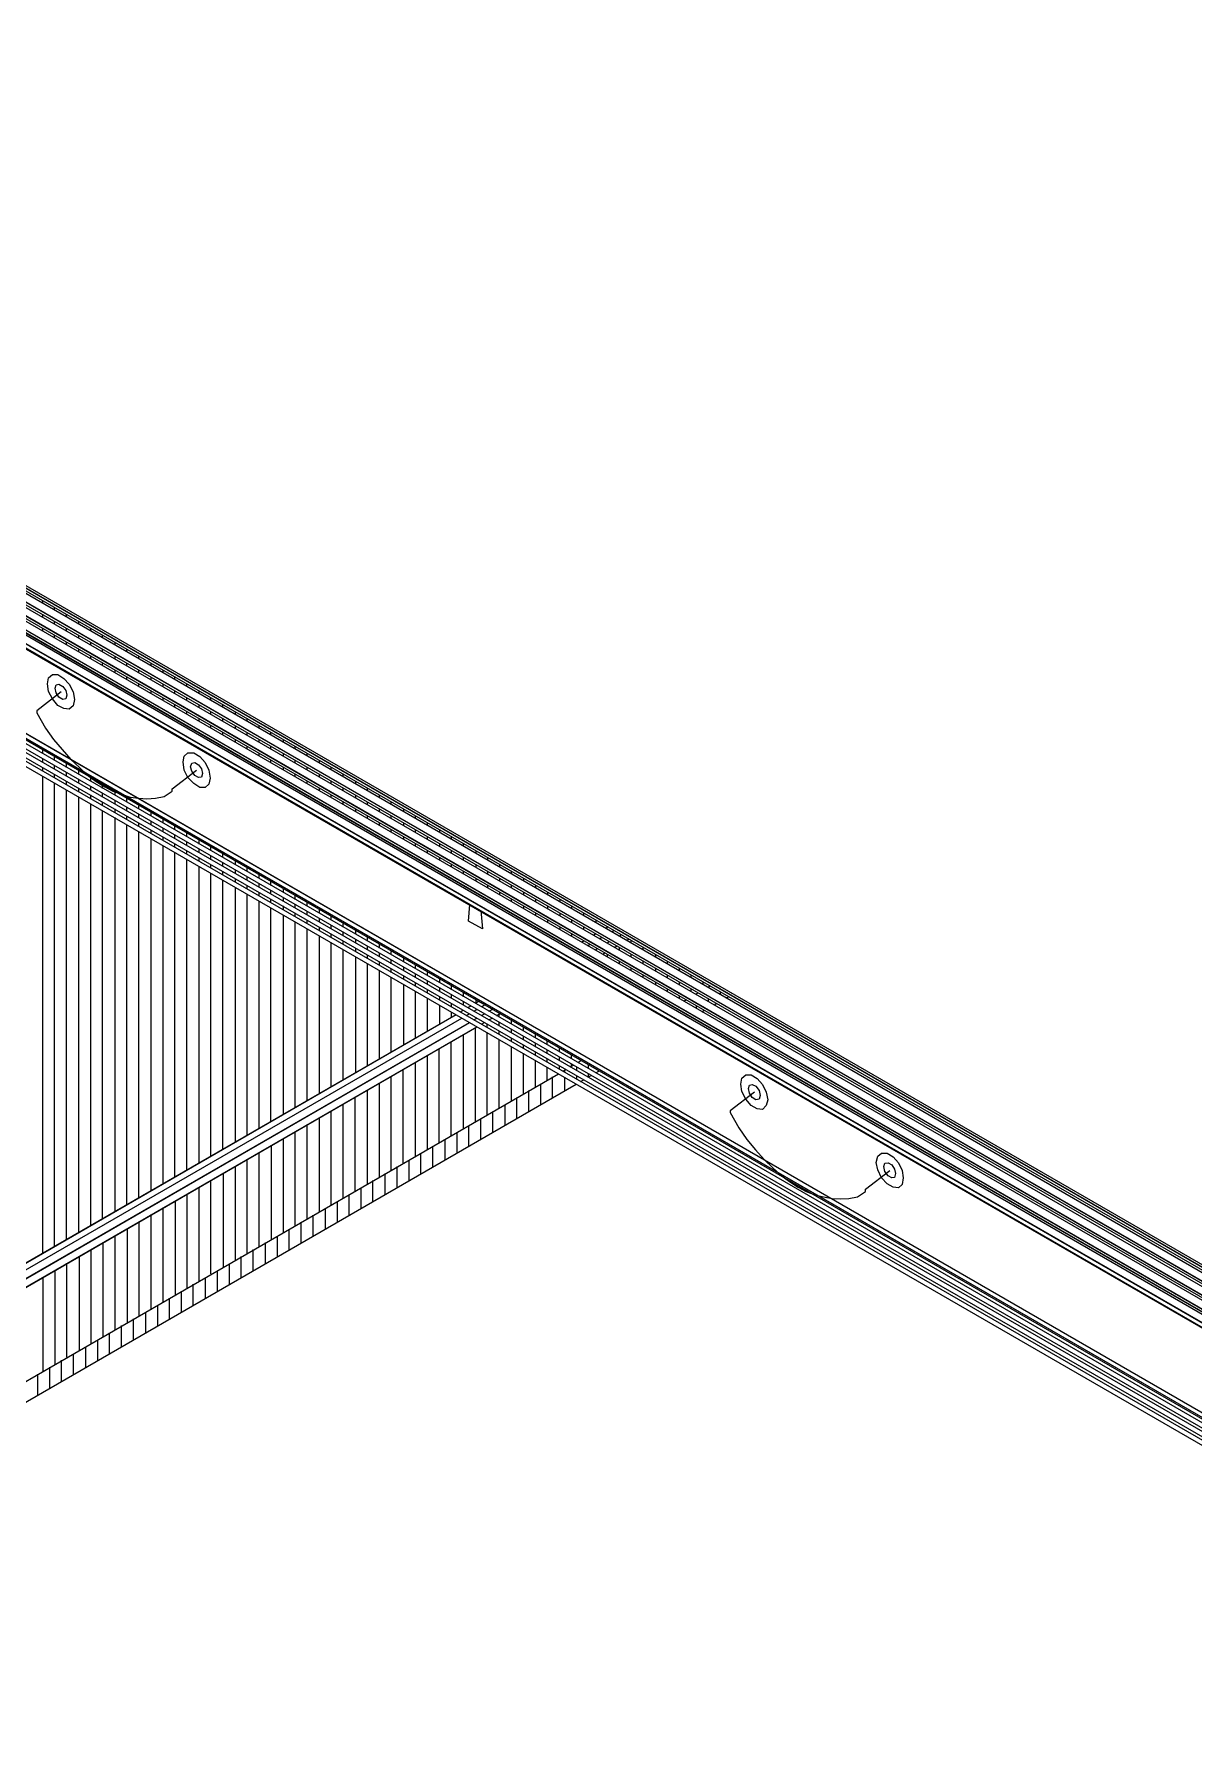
# Model space of a CAD drawing. Header units: inches. Extents: x 0.3 to 16.2, y 0.3 to 11.4.
# Drawn here: x 1.974 to 2.821, y 1.789 to 3.033 of the extents above; entities that cross this region are included whole.
import ezdxf

# ---------------------------------------------------------------- set-up
doc = ezdxf.new("R2010")
doc.units = ezdxf.units.IN
doc.header["$LTSCALE"] = 0.009843
doc.header["$MEASUREMENT"] = 0
doc.layers.add('GEOMETRY', color=7, linetype='Continuous')

msp = doc.modelspace()

# ---------------------------------------------------------------- linework, layer by layer
at = {"layer": 'GEOMETRY'}
for p, q in [((1.1866, 3.076), (3.3457, 1.8295)), ((1.1866, 3.076), (3.3457, 1.8295)), ((1.1898, 3.0799), (3.3457, 1.835)), ((1.1898, 3.0799), (3.3457, 1.835)), ((1.1898, 3.078), (3.3457, 1.8335)), ((1.1898, 3.078), (3.3457, 1.8331)), ((1.1898, 3.078), (3.3457, 1.8331)), ((1.1898, 3.076), (3.3457, 1.8311)), ((1.1866, 3.0697), (3.3457, 1.8232)), ((1.1866, 3.0657), (3.3457, 1.8193)), ((1.1866, 3.0657), (3.3457, 1.8193)), ((1.1898, 3.0677), (3.3457, 1.8232)), ((1.1898, 3.0677), (3.3457, 1.8232)), ((1.1898, 3.0677), (3.3457, 1.8232)), ((1.1898, 3.0657), (3.3457, 1.8213)), ((1.1866, 3.0594), (3.3457, 1.813)), ((1.1866, 3.0555), (3.3457, 1.8094)), ((1.1866, 3.0555), (3.3457, 1.8094)), ((1.1866, 3.0492), (3.3457, 1.8028)), ((1.1898, 3.0579), (3.3457, 1.813)), ((1.1898, 3.0579), (3.3457, 1.813)), ((1.1898, 3.0579), (3.3457, 1.813)), ((1.1898, 3.0559), (3.3457, 1.811)), ((1.1866, 3.0457), (3.3457, 1.7992)), ((1.1866, 3.0457), (3.3457, 1.7992)), ((1.1866, 3.0394), (3.3457, 1.7929)), ((1.1898, 3.0476), (3.3457, 1.8028)), ((1.1898, 3.0476), (3.3457, 1.8028)), ((1.1898, 3.0476), (3.3457, 1.8028)), ((1.1898, 3.0457), (3.3457, 1.8008)), ((1.1898, 3.0374), (3.3457, 1.7925)), ((1.1921, 3.0331), (3.3457, 1.7894)), ((1.1972, 3.0291), (3.3461, 1.7886)), ((1.224, 3.0252), (3.348, 1.7992)), ((1.224, 3.0252), (3.348, 1.7992)), ((1.2362, 3.0209), (3.3488, 1.8008)), ((1.2362, 3.0209), (3.3488, 1.8008)), ((1.6776, 2.6791), (2.8929, 1.9772)), ((1.6807, 2.6811), (2.8929, 1.9811)), ((1.6807, 2.6811), (2.8929, 1.9811)), ((1.6831, 2.6823), (2.8929, 1.9839)), ((1.6831, 2.676), (2.8929, 1.9772)), ((1.6839, 2.6831), (2.8929, 1.985)), ((1.6839, 2.6831), (2.8929, 1.985)), ((1.6882, 2.6843), (2.8929, 1.9886)), ((1.6882, 2.6843), (2.8929, 1.9886)), ((1.6882, 2.6803), (2.8929, 1.985)), ((1.6913, 2.6823), (2.8929, 1.9886)), ((1.6831, 2.6732), (2.8929, 1.9748)), ((1.6831, 2.6732), (2.8929, 1.9748)), ((1.6831, 2.6693), (2.8929, 1.9709)), ((1.6831, 2.6693), (2.8929, 1.9709)), ((1.6831, 2.6669), (2.8929, 1.9685)), ((1.6831, 2.6669), (2.8929, 1.9685)), ((1.6831, 2.663), (2.8929, 1.9646)), ((1.9807, 2.6213), (1.9807, 2.6217)), ((1.9807, 2.6177), (1.9807, 2.6193)), ((1.9894, 2.6161), (1.9894, 2.6165)), ((1.9894, 2.6126), (1.9894, 2.6146)), ((1.9807, 2.6075), (1.9807, 2.6094)), ((1.9894, 2.6024), (1.9894, 2.6043)), ((1.998, 2.611), (1.998, 2.6114)), ((1.998, 2.6075), (1.998, 2.6094)), ((2.0071, 2.6063), (2.0071, 2.6063)), ((2.0071, 2.6024), (2.0071, 2.6043)), ((2.0157, 2.6012), (2.0157, 2.6012)), ((1.9807, 2.5972), (1.9807, 2.5992)), ((1.9894, 2.5921), (1.9894, 2.5941)), ((1.998, 2.5972), (1.998, 2.5992)), ((1.998, 2.5874), (1.998, 2.589)), ((2.0071, 2.5921), (2.0071, 2.5941)), ((2.0157, 2.5972), (2.0157, 2.5992)), ((2.0157, 2.5874), (2.0157, 2.589)), ((2.0244, 2.5961), (2.0244, 2.5961)), ((2.0244, 2.5925), (2.0244, 2.5941)), ((2.0335, 2.5909), (2.0335, 2.5909)), ((2.0335, 2.5874), (2.0335, 2.589)), ((2.0071, 2.5823), (2.0071, 2.5839)), ((2.0157, 2.5772), (2.0157, 2.5787)), ((2.0244, 2.5823), (2.0244, 2.5839)), ((2.0335, 2.5772), (2.0335, 2.5787)), ((2.0421, 2.5858), (2.0421, 2.5858)), ((2.0421, 2.5823), (2.0421, 2.5839)), ((2.0508, 2.5807), (2.0508, 2.5811)), ((2.0508, 2.5772), (2.0508, 2.5787)), ((2.0598, 2.5756), (2.0598, 2.576)), ((1.985, 2.563), (1.9878, 2.5654)), ((1.9878, 2.5654), (1.9917, 2.5654)), ((1.9917, 2.5654), (1.9961, 2.5626)), ((2.0244, 2.572), (2.0244, 2.5736)), ((2.0335, 2.5669), (2.0335, 2.5689)), ((2.0421, 2.572), (2.0421, 2.5736)), ((2.0421, 2.5618), (2.0421, 2.5638)), ((2.0508, 2.5669), (2.0508, 2.5689)), ((2.0598, 2.572), (2.0598, 2.574)), ((2.0598, 2.5618), (2.0598, 2.5638)), ((2.0685, 2.5705), (2.0685, 2.5709)), ((2.0685, 2.5669), (2.0685, 2.5689)), ((2.0772, 2.5657), (2.0772, 2.5657)), ((2.0772, 2.5618), (2.0772, 2.5638)), ((1.9941, 2.5528), (1.9764, 2.539)), ((1.9843, 2.5587), (1.985, 2.563)), ((1.985, 2.5531), (1.9843, 2.5587)), ((1.9878, 2.5476), (1.985, 2.5531)), ((1.9898, 2.5555), (1.9906, 2.5579)), ((1.9906, 2.552), (1.9898, 2.5555)), ((1.9906, 2.5579), (1.9925, 2.5583)), ((1.9925, 2.5488), (1.9906, 2.552)), ((1.9925, 2.5583), (1.9953, 2.5567)), ((1.9953, 2.5567), (1.9976, 2.5539)), ((1.9961, 2.5626), (2, 2.5583)), ((1.9976, 2.5539), (1.9984, 2.5504)), ((2, 2.5583), (2.0028, 2.5528)), ((2.0028, 2.5528), (2.0039, 2.5472)), ((2.0508, 2.5567), (2.0508, 2.5587)), ((2.0598, 2.5516), (2.0598, 2.5535)), ((2.0685, 2.5567), (2.0685, 2.5587)), ((2.0772, 2.5516), (2.0772, 2.5535)), ((2.0858, 2.5606), (2.0858, 2.5606)), ((2.0858, 2.5567), (2.0858, 2.5587)), ((2.0949, 2.5555), (2.0949, 2.5555)), ((2.0949, 2.552), (2.0949, 2.5535)), ((1.9764, 2.539), (1.9764, 2.5374)), ((1.9917, 2.5429), (1.9878, 2.5476)), ((1.9961, 2.5406), (1.9917, 2.5429)), ((1.9953, 2.5472), (1.9925, 2.5488)), ((1.9976, 2.5476), (1.9953, 2.5472)), ((2, 2.5402), (1.9961, 2.5406)), ((1.9984, 2.5504), (1.9976, 2.5476)), ((2.0028, 2.5425), (2, 2.5402)), ((2.0039, 2.5472), (2.0028, 2.5425)), ((2.0685, 2.5469), (2.0685, 2.5484)), ((2.0772, 2.5417), (2.0772, 2.5433)), ((2.0858, 2.5469), (2.0858, 2.5484)), ((2.0949, 2.5417), (2.0949, 2.5433)), ((2.1035, 2.5504), (2.1035, 2.5504)), ((2.1035, 2.5469), (2.1035, 2.5484)), ((2.1122, 2.5453), (2.1122, 2.5453)), ((2.1122, 2.5417), (2.1122, 2.5433)), ((2.1213, 2.5402), (2.1213, 2.5406)), ((1.9764, 2.5374), (1.9827, 2.5264)), ((1.9827, 2.5264), (1.9886, 2.5181)), ((2.0858, 2.5366), (2.0858, 2.5382)), ((2.0949, 2.5315), (2.0949, 2.5331)), ((2.1035, 2.5366), (2.1035, 2.5382)), ((2.1035, 2.5264), (2.1035, 2.5283)), ((2.1122, 2.5315), (2.1122, 2.5331)), ((2.1213, 2.5366), (2.1213, 2.5382)), ((2.1213, 2.5264), (2.1213, 2.5283)), ((2.1299, 2.535), (2.1299, 2.5354)), ((2.1299, 2.5315), (2.1299, 2.5335)), ((2.1386, 2.5303), (2.1386, 2.5303)), ((2.1386, 2.5264), (2.1386, 2.5283)), ((1.9886, 2.5181), (1.9949, 2.5106)), ((2.1122, 2.5213), (2.1122, 2.5232)), ((2.1213, 2.5161), (2.1213, 2.5181)), ((2.1299, 2.5213), (2.1299, 2.5232)), ((2.1386, 2.5161), (2.1386, 2.5181)), ((2.1472, 2.5252), (2.1472, 2.5252)), ((2.1472, 2.5213), (2.1472, 2.5232)), ((2.1563, 2.5201), (2.1563, 2.5201)), ((2.1563, 2.5161), (2.1563, 2.5181)), ((2.165, 2.515), (2.165, 2.515)), ((1.9807, 2.5079), (1.9807, 2.5102)), ((1.9807, 2.5016), (1.9807, 2.5039)), ((1.9894, 2.5028), (1.9894, 2.5051)), ((1.9949, 2.5106), (2.0012, 2.5035)), ((2.0012, 2.5035), (2.0075, 2.4976)), ((2.0831, 2.5016), (2.0839, 2.5059)), ((2.0839, 2.4957), (2.0831, 2.5016)), ((2.0839, 2.5059), (2.0866, 2.5083)), ((2.0866, 2.5083), (2.0909, 2.5083)), ((2.0894, 2.5008), (2.0917, 2.5012)), ((2.0909, 2.5083), (2.0953, 2.5055)), ((2.0917, 2.5012), (2.0945, 2.4996)), ((2.0953, 2.5055), (2.0992, 2.5012)), ((2.0992, 2.5012), (2.102, 2.4957)), ((2.1299, 2.511), (2.1299, 2.513)), ((2.1386, 2.5063), (2.1386, 2.5079)), ((2.1472, 2.511), (2.1472, 2.513)), ((2.1472, 2.5012), (2.1472, 2.5028)), ((2.1563, 2.5063), (2.1563, 2.5079)), ((2.165, 2.5114), (2.165, 2.513)), ((2.165, 2.5012), (2.165, 2.5028)), ((2.1736, 2.5098), (2.1736, 2.5098)), ((2.1736, 2.5063), (2.1736, 2.5079)), ((2.1827, 2.5047), (2.1827, 2.5047)), ((2.1827, 2.5012), (2.1827, 2.5028)), ((1.9807, 2.4953), (1.9807, 2.4976)), ((1.9807, 2.1433), (1.9807, 2.4913)), ((1.9894, 2.4965), (1.9894, 2.4988)), ((1.9894, 2.4902), (1.9894, 2.4925)), ((1.998, 2.4976), (1.998, 2.5004)), ((1.998, 2.4913), (1.998, 2.4937)), ((2.0071, 2.4925), (2.0071, 2.4953)), ((2.0071, 2.4862), (2.0071, 2.489)), ((2.0075, 2.4976), (2.0134, 2.4921)), ((2.0134, 2.4921), (2.0197, 2.4874)), ((2.0157, 2.4874), (2.0157, 2.4902)), ((2.0752, 2.4819), (2.0929, 2.4957)), ((2.0866, 2.4902), (2.0839, 2.4957)), ((2.0909, 2.4858), (2.0866, 2.4902)), ((2.0886, 2.498), (2.0894, 2.5008)), ((2.0894, 2.4949), (2.0886, 2.498)), ((2.0917, 2.4917), (2.0894, 2.4949)), ((2.0945, 2.4902), (2.0917, 2.4917)), ((2.0945, 2.4996), (2.0965, 2.4965)), ((2.0965, 2.4906), (2.0945, 2.4902)), ((2.0965, 2.4965), (2.0972, 2.4933)), ((2.0972, 2.4933), (2.0965, 2.4906)), ((2.102, 2.4957), (2.1028, 2.4898)), ((2.1028, 2.4898), (2.102, 2.4854)), ((2.1563, 2.4961), (2.1563, 2.4976)), ((2.165, 2.4909), (2.165, 2.4925)), ((2.1736, 2.4961), (2.1736, 2.4976)), ((2.1827, 2.4909), (2.1827, 2.4925)), ((2.1913, 2.4996), (2.1913, 2.5)), ((2.1913, 2.4961), (2.1913, 2.4976)), ((2.2, 2.4945), (2.2, 2.4949)), ((2.2, 2.4909), (2.2, 2.4929)), ((2.2091, 2.4898), (2.2091, 2.4898)), ((1.9894, 2.1484), (1.9894, 2.4862)), ((1.998, 2.485), (1.998, 2.4874)), ((1.998, 2.1531), (1.998, 2.4811)), ((2.0071, 2.4799), (2.0071, 2.4823)), ((2.0157, 2.4811), (2.0157, 2.4839)), ((2.0157, 2.4748), (2.0157, 2.4776)), ((2.0197, 2.4874), (2.026, 2.4835)), ((2.0244, 2.4823), (2.0244, 2.485)), ((2.0244, 2.476), (2.0244, 2.4787)), ((2.026, 2.4835), (2.0319, 2.4803)), ((2.0319, 2.4803), (2.0382, 2.478)), ((2.0335, 2.4776), (2.0335, 2.4799)), ((2.0382, 2.478), (2.0445, 2.476)), ((2.063, 2.4752), (2.0693, 2.4764)), ((2.0693, 2.4764), (2.0752, 2.4803)), ((2.0752, 2.4803), (2.0752, 2.4819)), ((2.0953, 2.4831), (2.0909, 2.4858)), ((2.0992, 2.4831), (2.0953, 2.4831)), ((2.102, 2.4854), (2.0992, 2.4831)), ((2.1736, 2.4858), (2.1736, 2.4878)), ((2.1827, 2.4807), (2.1827, 2.4827)), ((2.1913, 2.4858), (2.1913, 2.4878)), ((2.1913, 2.4756), (2.1913, 2.4776)), ((2.2, 2.4807), (2.2, 2.4827)), ((2.2091, 2.4858), (2.2091, 2.4878)), ((2.2091, 2.4756), (2.2091, 2.4776)), ((2.2177, 2.4846), (2.2177, 2.4846)), ((2.2177, 2.4807), (2.2177, 2.4827)), ((2.2264, 2.4795), (2.2264, 2.4795)), ((2.2264, 2.4756), (2.2264, 2.4776)), ((2.0071, 2.1583), (2.0071, 2.476)), ((2.0157, 2.1634), (2.0157, 2.4709)), ((2.0244, 2.4697), (2.0244, 2.4724)), ((2.0244, 2.1685), (2.0244, 2.4661)), ((2.0335, 2.4709), (2.0335, 2.4736)), ((2.0335, 2.4646), (2.0335, 2.4673)), ((2.0421, 2.4724), (2.0421, 2.4748)), ((2.0421, 2.4661), (2.0421, 2.4685)), ((2.0445, 2.476), (2.0508, 2.4752)), ((2.0508, 2.4752), (2.0567, 2.4748)), ((2.0508, 2.4673), (2.0508, 2.4697)), ((2.0567, 2.4748), (2.063, 2.4752)), ((2.0598, 2.4622), (2.0598, 2.4646)), ((2.2, 2.4705), (2.2, 2.4724)), ((2.2091, 2.4657), (2.2091, 2.4673)), ((2.2177, 2.4705), (2.2177, 2.4724)), ((2.2264, 2.4657), (2.2264, 2.4673)), ((2.235, 2.4744), (2.235, 2.4744)), ((2.235, 2.4709), (2.235, 2.4724)), ((2.2441, 2.4693), (2.2441, 2.4693)), ((2.2441, 2.4657), (2.2441, 2.4673)), ((2.2528, 2.4642), (2.2528, 2.4642)), ((2.0335, 2.1736), (2.0335, 2.461)), ((2.0421, 2.4594), (2.0421, 2.4622)), ((2.0421, 2.1787), (2.0421, 2.4559)), ((2.0508, 2.461), (2.0508, 2.4634)), ((2.0508, 2.4547), (2.0508, 2.4571)), ((2.0598, 2.4559), (2.0598, 2.4583)), ((2.0598, 2.4496), (2.0598, 2.452)), ((2.0685, 2.4571), (2.0685, 2.4598)), ((2.0685, 2.4508), (2.0685, 2.4531)), ((2.0772, 2.452), (2.0772, 2.4547)), ((2.2177, 2.4606), (2.2177, 2.4622)), ((2.2264, 2.4555), (2.2264, 2.4571)), ((2.235, 2.4606), (2.235, 2.4622)), ((2.235, 2.4504), (2.235, 2.452)), ((2.2441, 2.4555), (2.2441, 2.4571)), ((2.2528, 2.4606), (2.2528, 2.4622)), ((2.2528, 2.4504), (2.2528, 2.4524)), ((2.2614, 2.4591), (2.2614, 2.4594)), ((2.2614, 2.4555), (2.2614, 2.4571)), ((2.2705, 2.4539), (2.2705, 2.4543)), ((2.2705, 2.4504), (2.2705, 2.4524)), ((2.0508, 2.1839), (2.0508, 2.4508)), ((2.0598, 2.189), (2.0598, 2.4457)), ((2.0685, 2.4445), (2.0685, 2.4469)), ((2.0685, 2.1937), (2.0685, 2.4406)), ((2.0772, 2.4457), (2.0772, 2.4484)), ((2.0772, 2.4394), (2.0772, 2.4417)), ((2.0858, 2.4469), (2.0858, 2.4496)), ((2.0858, 2.4406), (2.0858, 2.4433)), ((2.0949, 2.4417), (2.0949, 2.4445)), ((2.1035, 2.437), (2.1035, 2.4394)), ((2.2441, 2.4453), (2.2441, 2.4472)), ((2.2528, 2.4402), (2.2528, 2.4421)), ((2.2614, 2.4453), (2.2614, 2.4472)), ((2.2705, 2.4402), (2.2705, 2.4421)), ((2.2791, 2.4492), (2.2791, 2.4492)), ((2.2791, 2.4453), (2.2791, 2.4472)), ((2.2878, 2.4441), (2.2878, 2.4441)), ((2.2878, 2.4402), (2.2878, 2.4421)), ((2.2969, 2.439), (2.2969, 2.439)), ((2.0772, 2.1988), (2.0772, 2.4354)), ((2.0858, 2.4343), (2.0858, 2.437)), ((2.0858, 2.2039), (2.0858, 2.4303)), ((2.0949, 2.4354), (2.0949, 2.4382)), ((2.0949, 2.4291), (2.0949, 2.4319)), ((2.1035, 2.4303), (2.1035, 2.4331)), ((2.1035, 2.424), (2.1035, 2.4268)), ((2.1122, 2.4319), (2.1122, 2.4343)), ((2.1122, 2.4256), (2.1122, 2.428)), ((2.1213, 2.4268), (2.1213, 2.4291)), ((2.2614, 2.435), (2.2614, 2.437)), ((2.2705, 2.4299), (2.2705, 2.4319)), ((2.2791, 2.435), (2.2791, 2.437)), ((2.2791, 2.4252), (2.2791, 2.4268)), ((2.2878, 2.4303), (2.2878, 2.4319)), ((2.2969, 2.435), (2.2969, 2.437)), ((2.2969, 2.4252), (2.2969, 2.4268)), ((2.3055, 2.4339), (2.3055, 2.4339)), ((2.3055, 2.4303), (2.3055, 2.4319)), ((2.3142, 2.4287), (2.3142, 2.4287)), ((2.3142, 2.4252), (2.3142, 2.4268)), ((2.0949, 2.2091), (2.0949, 2.4256)), ((2.1035, 2.2142), (2.1035, 2.4205)), ((2.1122, 2.4189), (2.1122, 2.4217)), ((2.1122, 2.2193), (2.1122, 2.4154)), ((2.1213, 2.4205), (2.1213, 2.4228)), ((2.1213, 2.4142), (2.1213, 2.4165)), ((2.1299, 2.4217), (2.1299, 2.424)), ((2.1299, 2.4154), (2.1299, 2.4177)), ((2.1386, 2.4165), (2.1386, 2.4193)), ((2.1472, 2.4114), (2.1472, 2.4142)), ((2.2878, 2.4201), (2.2878, 2.4217)), ((2.2969, 2.415), (2.2969, 2.4165)), ((2.3055, 2.4201), (2.3055, 2.4217)), ((2.3142, 2.415), (2.3142, 2.4165)), ((2.3228, 2.4236), (2.3228, 2.4236)), ((2.3228, 2.4201), (2.3228, 2.4217)), ((2.3319, 2.4185), (2.3319, 2.4189)), ((2.3319, 2.415), (2.3319, 2.4165)), ((2.1213, 2.2244), (2.1213, 2.4102)), ((2.1299, 2.4091), (2.1299, 2.4114)), ((2.1299, 2.2291), (2.1299, 2.4051)), ((2.1386, 2.4102), (2.1386, 2.4126)), ((2.1386, 2.4039), (2.1386, 2.4063)), ((2.1472, 2.4051), (2.1472, 2.4079)), ((2.1563, 2.4063), (2.1563, 2.4091)), ((2.1563, 2.4), (2.1563, 2.4028)), ((2.165, 2.4012), (2.165, 2.4039)), ((2.3055, 2.4098), (2.3055, 2.4114)), ((2.3142, 2.4047), (2.3142, 2.4067)), ((2.3228, 2.4098), (2.3228, 2.4118)), ((2.3228, 2.3996), (2.3228, 2.4016)), ((2.3319, 2.4047), (2.3319, 2.4067)), ((2.3406, 2.4134), (2.3406, 2.4138)), ((2.3406, 2.4098), (2.3406, 2.4118)), ((2.3406, 2.3996), (2.3406, 2.4016)), ((2.3492, 2.4087), (2.3492, 2.4087)), ((2.3492, 2.4047), (2.3492, 2.4067)), ((2.3583, 2.4035), (2.3583, 2.4035)), ((2.3583, 2.3996), (2.3583, 2.4016)), ((2.1386, 2.2343), (2.1386, 2.4)), ((2.1472, 2.3988), (2.1472, 2.4012)), ((2.1472, 2.2394), (2.1472, 2.3949)), ((2.1563, 2.3937), (2.1563, 2.3965)), ((2.1563, 2.2445), (2.1563, 2.3898)), ((2.165, 2.3949), (2.165, 2.3976)), ((2.165, 2.3886), (2.165, 2.3913)), ((2.1736, 2.3965), (2.1736, 2.3988)), ((2.1736, 2.3898), (2.1736, 2.3925)), ((2.1827, 2.3913), (2.1827, 2.3937)), ((2.2913, 2.3854), (2.2925, 2.3976)), ((2.3004, 2.3933), (2.3016, 2.3799)), ((2.3319, 2.3945), (2.3319, 2.3965)), ((2.3406, 2.3894), (2.3406, 2.3913)), ((2.3492, 2.3945), (2.3492, 2.3965)), ((2.3583, 2.3898), (2.3583, 2.3913)), ((2.3669, 2.3984), (2.3669, 2.3984)), ((2.3669, 2.3945), (2.3669, 2.3965)), ((2.3756, 2.3933), (2.3756, 2.3933)), ((2.3756, 2.3898), (2.3756, 2.3913)), ((2.165, 2.2496), (2.165, 2.385)), ((2.1736, 2.3835), (2.1736, 2.3862)), ((2.1736, 2.2547), (2.1736, 2.3799)), ((2.1827, 2.385), (2.1827, 2.3874)), ((2.1827, 2.3783), (2.1827, 2.3811)), ((2.1913, 2.3862), (2.1913, 2.3886)), ((2.1913, 2.3799), (2.1913, 2.3823)), ((2.2, 2.3811), (2.2, 2.3835)), ((2.2, 2.3748), (2.2, 2.3772)), ((2.2091, 2.376), (2.2091, 2.3787)), ((2.3016, 2.3799), (2.2913, 2.3854)), ((2.3492, 2.3846), (2.3492, 2.3862)), ((2.3583, 2.3795), (2.3583, 2.3811)), ((2.3669, 2.3846), (2.3669, 2.3862)), ((2.3756, 2.3795), (2.3756, 2.3811)), ((2.3846, 2.3882), (2.3846, 2.3882)), ((2.3846, 2.3846), (2.3846, 2.3862)), ((2.3917, 2.3803), (2.3933, 2.3815)), ((2.3917, 2.3803), (2.3933, 2.3815)), ((2.3917, 2.3803), (2.3933, 2.3815)), ((2.3933, 2.3831), (2.3933, 2.3835)), ((2.3949, 2.3823), (2.3949, 2.3823)), ((2.3949, 2.3823), (2.3949, 2.3823)), ((2.3949, 2.3823), (2.3949, 2.3823)), ((2.3961, 2.378), (2.3976, 2.3787)), ((2.3961, 2.378), (2.3976, 2.3787)), ((2.3961, 2.378), (2.3976, 2.3787)), ((2.3992, 2.3795), (2.3992, 2.3799)), ((2.3992, 2.3795), (2.3992, 2.3799)), ((2.3992, 2.3795), (2.3992, 2.3799)), ((2.4047, 2.3764), (2.4047, 2.3768)), ((2.4047, 2.3764), (2.4047, 2.3768)), ((2.4047, 2.3764), (2.4047, 2.3768)), ((2.1827, 2.2598), (2.1827, 2.3748)), ((2.1913, 2.3736), (2.1913, 2.376)), ((2.1913, 2.265), (2.1913, 2.3697)), ((2.2, 2.3685), (2.2, 2.3709)), ((2.2, 2.2697), (2.2, 2.3646)), ((2.2091, 2.3697), (2.2091, 2.372)), ((2.2091, 2.3634), (2.2091, 2.3657)), ((2.2177, 2.3709), (2.2177, 2.3736)), ((2.2177, 2.3646), (2.2177, 2.3673)), ((2.2264, 2.3657), (2.2264, 2.3685)), ((2.3669, 2.3744), (2.3669, 2.376)), ((2.374, 2.3701), (2.3756, 2.3713)), ((2.374, 2.3701), (2.3756, 2.3713)), ((2.374, 2.3701), (2.3756, 2.3713)), ((2.3783, 2.3677), (2.3799, 2.3685)), ((2.3783, 2.3677), (2.3799, 2.3685)), ((2.3783, 2.3677), (2.3799, 2.3685)), ((2.3827, 2.3752), (2.3843, 2.3764)), ((2.3827, 2.3752), (2.3843, 2.3764)), ((2.3827, 2.3752), (2.3843, 2.3764)), ((2.3839, 2.3646), (2.3854, 2.3654)), ((2.3839, 2.3646), (2.3854, 2.3654)), ((2.3839, 2.3646), (2.3854, 2.3654)), ((2.387, 2.3728), (2.3886, 2.3736)), ((2.387, 2.3728), (2.3886, 2.3736)), ((2.387, 2.3728), (2.3886, 2.3736)), ((2.3925, 2.3697), (2.3941, 2.3705)), ((2.3925, 2.3697), (2.3941, 2.3705)), ((2.3925, 2.3697), (2.3941, 2.3705)), ((2.398, 2.3665), (2.3996, 2.3673)), ((2.398, 2.3665), (2.3996, 2.3673)), ((2.398, 2.3665), (2.3996, 2.3673)), ((2.4016, 2.3748), (2.4031, 2.3756)), ((2.4016, 2.3748), (2.4031, 2.3756)), ((2.4016, 2.3748), (2.4031, 2.3756)), ((2.4016, 2.3681), (2.4016, 2.3685)), ((2.4016, 2.3646), (2.4016, 2.3661)), ((2.4071, 2.3717), (2.4087, 2.3724)), ((2.4071, 2.3717), (2.4087, 2.3724)), ((2.4071, 2.3717), (2.4087, 2.3724)), ((2.4102, 2.3732), (2.4102, 2.3736)), ((2.4102, 2.3732), (2.4102, 2.3736)), ((2.4102, 2.3732), (2.4102, 2.3736)), ((2.4102, 2.3732), (2.4102, 2.3732)), ((2.4102, 2.3697), (2.4102, 2.3713)), ((2.4189, 2.3681), (2.4189, 2.3685)), ((2.4189, 2.3646), (2.4189, 2.3665)), ((2.2091, 2.2748), (2.2091, 2.3594)), ((2.2177, 2.3583), (2.2177, 2.3606)), ((2.2177, 2.2799), (2.2177, 2.3543)), ((2.2264, 2.3594), (2.2264, 2.3622)), ((2.2264, 2.3531), (2.2264, 2.3559)), ((2.235, 2.361), (2.235, 2.3634)), ((2.235, 2.3543), (2.235, 2.3571)), ((2.2441, 2.3559), (2.2441, 2.3583)), ((2.2441, 2.3496), (2.2441, 2.352)), ((2.2528, 2.3508), (2.2528, 2.3531)), ((2.3894, 2.3614), (2.3909, 2.3622)), ((2.3894, 2.3614), (2.3909, 2.3622)), ((2.3894, 2.3614), (2.3909, 2.3622)), ((2.3929, 2.363), (2.3929, 2.3634)), ((2.3929, 2.3594), (2.3929, 2.361)), ((2.4016, 2.3543), (2.4016, 2.3563)), ((2.4102, 2.3594), (2.4102, 2.3614)), ((2.4189, 2.3543), (2.4189, 2.3563)), ((2.428, 2.3634), (2.428, 2.3634)), ((2.428, 2.3594), (2.428, 2.3614)), ((2.4366, 2.3583), (2.4366, 2.3583)), ((2.4366, 2.3543), (2.4366, 2.3563)), ((2.4453, 2.3531), (2.4453, 2.3531)), ((2.2264, 2.285), (2.2264, 2.3492)), ((2.235, 2.348), (2.235, 2.3508)), ((2.235, 2.2902), (2.235, 2.3445)), ((2.2441, 2.3429), (2.2441, 2.3457)), ((2.2441, 2.2953), (2.2441, 2.3394)), ((2.2528, 2.3445), (2.2528, 2.3469)), ((2.2528, 2.3382), (2.2528, 2.3406)), ((2.2614, 2.3457), (2.2614, 2.348)), ((2.2614, 2.3394), (2.2614, 2.3417)), ((2.2705, 2.3406), (2.2705, 2.3429)), ((2.4102, 2.3492), (2.4102, 2.3512)), ((2.4189, 2.3441), (2.4189, 2.3461)), ((2.428, 2.3492), (2.428, 2.3512)), ((2.428, 2.3394), (2.428, 2.3409)), ((2.4366, 2.3445), (2.4366, 2.3461)), ((2.4453, 2.3496), (2.4453, 2.3512)), ((2.4453, 2.3394), (2.4453, 2.3409)), ((2.4539, 2.348), (2.4539, 2.348)), ((2.4539, 2.3445), (2.4539, 2.3461)), ((2.4626, 2.3429), (2.4626, 2.3429)), ((2.4626, 2.3394), (2.4626, 2.3409)), ((2.2528, 2.3004), (2.2528, 2.3343)), ((2.2614, 2.3331), (2.2614, 2.3354)), ((2.2614, 2.3055), (2.2614, 2.3291)), ((2.2705, 2.3343), (2.2705, 2.3366)), ((2.2705, 2.328), (2.2705, 2.3303)), ((2.2791, 2.3354), (2.2791, 2.3382)), ((2.2791, 2.3291), (2.2791, 2.3315)), ((2.2878, 2.3303), (2.2878, 2.3331)), ((2.2969, 2.3256), (2.2969, 2.328)), ((2.4366, 2.3343), (2.4366, 2.3358)), ((2.4453, 2.3291), (2.4453, 2.3307)), ((2.4488, 2.3272), (2.4504, 2.328)), ((2.4488, 2.3272), (2.4504, 2.328)), ((2.4488, 2.3272), (2.4504, 2.328)), ((2.4492, 2.3268), (2.4492, 2.3272)), ((2.4539, 2.3343), (2.4539, 2.3358)), ((2.4575, 2.3323), (2.4591, 2.3331)), ((2.4575, 2.3323), (2.4591, 2.3331)), ((2.4575, 2.3323), (2.4591, 2.3331)), ((2.4579, 2.3319), (2.4579, 2.3323)), ((2.4665, 2.3374), (2.4677, 2.3382)), ((2.4665, 2.3374), (2.4677, 2.3382)), ((2.4665, 2.3374), (2.4677, 2.3382)), ((2.4665, 2.337), (2.4665, 2.3374)), ((2.4665, 2.3272), (2.4665, 2.3287)), ((2.4697, 2.339), (2.4697, 2.339)), ((2.4697, 2.339), (2.4697, 2.339)), ((2.4697, 2.339), (2.4697, 2.339)), ((2.4752, 2.3358), (2.4752, 2.3358)), ((2.4752, 2.3323), (2.4752, 2.3339)), ((2.4795, 2.3295), (2.4811, 2.3303)), ((2.4827, 2.3315), (2.4827, 2.3315)), ((2.4839, 2.3323), (2.4839, 2.3327)), ((1.678, 1.9681), (2.2823, 2.3173)), ((1.678, 1.9681), (2.2823, 2.3173)), ((1.678, 1.9634), (2.2866, 2.3146)), ((1.6807, 1.965), (2.2866, 2.3146)), ((1.6807, 1.965), (2.2866, 2.3146)), ((1.6909, 1.976), (2.2823, 2.3173)), ((2.2705, 2.3102), (2.2705, 2.324)), ((2.2791, 2.3228), (2.2791, 2.3252)), ((2.2791, 2.3154), (2.2791, 2.3189)), ((2.2854, 2.3193), (2.2878, 2.3205)), ((2.2854, 2.3193), (2.2878, 2.3205)), ((2.2854, 2.3193), (2.2878, 2.3205)), ((2.2878, 2.324), (2.2878, 2.3268)), ((2.2898, 2.3165), (2.2921, 2.3177)), ((2.2898, 2.3165), (2.2921, 2.3177)), ((2.2898, 2.3165), (2.2921, 2.3177)), ((2.2909, 2.3224), (2.2933, 2.3236)), ((2.2909, 2.3224), (2.2933, 2.3236)), ((2.2909, 2.3224), (2.2933, 2.3236)), ((2.2953, 2.3197), (2.2976, 2.3209)), ((2.2953, 2.3197), (2.2976, 2.3209)), ((2.2953, 2.3197), (2.2976, 2.3209)), ((2.2953, 2.3134), (2.2976, 2.3146)), ((2.2953, 2.3134), (2.2976, 2.3146)), ((2.2953, 2.3134), (2.2976, 2.3146)), ((2.2965, 2.3256), (2.2988, 2.3268)), ((2.2965, 2.3256), (2.2988, 2.3268)), ((2.2965, 2.3256), (2.2988, 2.3268)), ((2.3008, 2.3228), (2.3031, 2.3244)), ((2.3008, 2.3228), (2.3031, 2.3244)), ((2.3008, 2.3228), (2.3031, 2.3244)), ((2.3008, 2.3165), (2.3031, 2.3177)), ((2.3008, 2.3165), (2.3031, 2.3177)), ((2.3008, 2.3165), (2.3031, 2.3177)), ((2.3063, 2.3197), (2.3087, 2.3209)), ((2.3063, 2.3197), (2.3087, 2.3209)), ((2.3063, 2.3197), (2.3087, 2.3209)), ((2.3063, 2.3134), (2.3087, 2.3146)), ((2.3063, 2.3134), (2.3087, 2.3146)), ((2.3063, 2.3134), (2.3087, 2.3146)), ((2.3118, 2.3165), (2.3142, 2.3177)), ((2.3118, 2.3165), (2.3142, 2.3177)), ((2.3118, 2.3165), (2.3142, 2.3177)), ((2.3138, 2.3154), (2.3138, 2.3177)), ((2.4579, 2.322), (2.4579, 2.3236)), ((2.4618, 2.3193), (2.4634, 2.3205)), ((2.4709, 2.3244), (2.4724, 2.3256)), ((1.6744, 1.9484), (2.2976, 2.3083)), ((1.6744, 1.9484), (2.2976, 2.3083)), ((1.6772, 1.9567), (2.2921, 2.3114)), ((1.6772, 1.9567), (2.2921, 2.3114)), ((1.6772, 1.9504), (2.2976, 2.3083)), ((1.6807, 1.9583), (2.2921, 2.3114)), ((2.2878, 2.2339), (2.2878, 2.3028)), ((2.2965, 2.239), (2.2965, 2.3075)), ((2.3008, 2.3102), (2.3031, 2.3114)), ((2.3008, 2.3102), (2.3031, 2.3114)), ((2.3008, 2.3102), (2.3031, 2.3114)), ((2.3051, 2.3079), (2.3051, 2.3102)), ((2.3051, 2.2441), (2.3051, 2.3039)), ((2.3138, 2.3091), (2.3138, 2.3114)), ((2.3138, 2.3028), (2.3138, 2.3051)), ((2.3228, 2.3102), (2.3228, 2.313)), ((2.3228, 2.3039), (2.3228, 2.3067)), ((2.3315, 2.3051), (2.3315, 2.3079)), ((2.3402, 2.3004), (2.3402, 2.3028)), ((2.2701, 2.224), (2.2701, 2.2925)), ((2.2787, 2.2291), (2.2787, 2.2976)), ((2.3138, 2.2492), (2.3138, 2.2988)), ((2.3228, 2.2976), (2.3228, 2.3)), ((2.3228, 2.2543), (2.3228, 2.2937)), ((2.3315, 2.2988), (2.3315, 2.3016)), ((2.3315, 2.2925), (2.3315, 2.2953)), ((2.3402, 2.2937), (2.3402, 2.2965)), ((2.3402, 2.2874), (2.3402, 2.2902)), ((2.3488, 2.2953), (2.3488, 2.2976)), ((2.3488, 2.289), (2.3488, 2.2913)), ((2.3579, 2.2902), (2.3579, 2.2925)), ((2.2437, 2.2087), (2.2437, 2.2772)), ((2.2528, 2.2138), (2.2528, 2.2823)), ((2.2614, 2.2189), (2.2614, 2.2874)), ((2.3315, 2.2594), (2.3315, 2.289)), ((2.3402, 2.2646), (2.3402, 2.2839)), ((2.3488, 2.2827), (2.3488, 2.285)), ((2.3488, 2.2693), (2.3488, 2.2787)), ((2.3579, 2.2839), (2.3579, 2.2862)), ((2.3579, 2.2776), (2.3579, 2.2799)), ((2.3602, 2.276), (2.3626, 2.2772)), ((2.3602, 2.276), (2.3626, 2.2772)), ((2.3602, 2.276), (2.3626, 2.2772)), ((2.3657, 2.2791), (2.3681, 2.2803)), ((2.3657, 2.2791), (2.3681, 2.2803)), ((2.3657, 2.2791), (2.3681, 2.2803)), ((2.3665, 2.285), (2.3665, 2.2878)), ((2.3665, 2.2795), (2.3665, 2.2811)), ((2.3705, 2.2764), (2.3705, 2.2791)), ((2.3713, 2.2823), (2.3732, 2.2835)), ((2.3713, 2.2823), (2.3732, 2.2835)), ((2.3713, 2.2823), (2.3732, 2.2835)), ((2.3791, 2.278), (2.3791, 2.2803)), ((1.6713, 1.878), (2.3571, 2.274)), ((1.6713, 1.878), (2.3571, 2.274)), ((1.6713, 1.863), (2.3701, 2.2665)), ((1.6744, 1.8799), (2.3571, 2.274)), ((2.2264, 2.1988), (2.2264, 2.2673)), ((2.235, 2.2035), (2.235, 2.2724)), ((2.3441, 2.2516), (2.3441, 2.2665)), ((2.3528, 2.2563), (2.3528, 2.2717)), ((2.3618, 2.2752), (2.3618, 2.2768)), ((2.3618, 2.2614), (2.3618, 2.2713)), ((2.3705, 2.2701), (2.3705, 2.2728)), ((2.3732, 2.2685), (2.3756, 2.2697)), ((2.3787, 2.2717), (2.3811, 2.2728)), ((2.3791, 2.2717), (2.3791, 2.274)), ((2.3843, 2.2748), (2.3866, 2.276)), ((2.4902, 2.2665), (2.4909, 2.2709)), ((2.4909, 2.261), (2.4902, 2.2665)), ((2.4909, 2.2709), (2.4937, 2.2732)), ((2.4937, 2.2732), (2.4976, 2.2732)), ((2.4957, 2.2634), (2.4965, 2.2657)), ((2.4965, 2.2657), (2.4984, 2.2661)), ((2.4976, 2.2732), (2.502, 2.2705)), ((2.4984, 2.2661), (2.5012, 2.265)), ((2.5012, 2.265), (2.5035, 2.2618)), ((2.502, 2.2705), (2.5059, 2.2661)), ((2.5059, 2.2661), (2.5087, 2.2606)), ((2.2087, 2.1886), (2.2087, 2.2571)), ((2.2177, 2.1937), (2.2177, 2.2622)), ((2.3268, 2.2413), (2.3268, 2.2567)), ((2.3354, 2.2465), (2.3354, 2.2618)), ((2.5, 2.2606), (2.4823, 2.2469)), ((2.4937, 2.2555), (2.4909, 2.261)), ((2.4976, 2.2508), (2.4937, 2.2555)), ((2.4965, 2.2598), (2.4957, 2.2634)), ((2.4984, 2.2567), (2.4965, 2.2598)), ((2.5012, 2.2551), (2.4984, 2.2567)), ((2.5035, 2.2555), (2.5012, 2.2551)), ((2.5035, 2.2618), (2.5043, 2.2583)), ((2.5043, 2.2583), (2.5035, 2.2555)), ((2.5087, 2.2606), (2.5098, 2.2551)), ((2.5098, 2.2551), (2.5087, 2.2508)), ((2.1827, 2.1732), (2.1827, 2.2417)), ((2.1913, 2.1783), (2.1913, 2.2469)), ((2.2, 2.1835), (2.2, 2.252)), ((2.3004, 2.2264), (2.3004, 2.2413)), ((2.3091, 2.2311), (2.3091, 2.2465)), ((2.3181, 2.2362), (2.3181, 2.2516)), ((2.4823, 2.2469), (2.4823, 2.2457)), ((2.4823, 2.2457), (2.4886, 2.2346)), ((2.502, 2.2484), (2.4976, 2.2508)), ((2.5059, 2.248), (2.502, 2.2484)), ((2.5087, 2.2508), (2.5059, 2.248)), ((2.165, 2.1634), (2.165, 2.2319)), ((2.1736, 2.1681), (2.1736, 2.237)), ((2.2831, 2.2161), (2.2831, 2.2315)), ((2.2917, 2.2213), (2.2917, 2.2362)), ((2.4886, 2.2346), (2.4945, 2.226)), ((2.1386, 2.148), (2.1386, 2.2165)), ((2.1476, 2.1531), (2.1476, 2.2217)), ((2.1563, 2.1583), (2.1563, 2.2268)), ((2.2567, 2.2008), (2.2567, 2.2161)), ((2.2654, 2.2059), (2.2654, 2.2213)), ((2.2744, 2.211), (2.2744, 2.2264)), ((2.4945, 2.226), (2.5008, 2.2185)), ((2.5008, 2.2185), (2.5071, 2.2114)), ((2.5902, 2.2138), (2.5929, 2.2161)), ((2.5929, 2.2161), (2.5969, 2.2161)), ((2.5969, 2.2161), (2.6012, 2.2134)), ((2.1213, 2.1378), (2.1213, 2.2067)), ((2.1299, 2.1429), (2.1299, 2.2114)), ((2.2394, 2.1909), (2.2394, 2.2063)), ((2.248, 2.1961), (2.248, 2.211)), ((2.5071, 2.2114), (2.5134, 2.2055)), ((2.5134, 2.2055), (2.5193, 2.2)), ((2.5811, 2.1898), (2.5988, 2.2035)), ((2.589, 2.2094), (2.5902, 2.2138)), ((2.5902, 2.2039), (2.589, 2.2094)), ((2.5929, 2.198), (2.5902, 2.2039)), ((2.5945, 2.2063), (2.5953, 2.2087)), ((2.5953, 2.2028), (2.5945, 2.2063)), ((2.5953, 2.2087), (2.5976, 2.2091)), ((2.5976, 2.1996), (2.5953, 2.2028)), ((2.5976, 2.2091), (2.6004, 2.2075)), ((2.6004, 2.2075), (2.6024, 2.2043)), ((2.6012, 2.2134), (2.6051, 2.2091)), ((2.6024, 2.2043), (2.6031, 2.2012)), ((2.6051, 2.2091), (2.6079, 2.2035)), ((2.6079, 2.2035), (2.6087, 2.198)), ((2.0949, 2.1228), (2.0949, 2.1913)), ((2.1035, 2.128), (2.1035, 2.1965)), ((2.1126, 2.1331), (2.1126, 2.2016)), ((2.213, 2.1756), (2.213, 2.1909)), ((2.2217, 2.1807), (2.2217, 2.1961)), ((2.2307, 2.1858), (2.2307, 2.2012)), ((2.5193, 2.2), (2.5256, 2.1953)), ((2.5256, 2.1953), (2.5319, 2.1913)), ((2.5319, 2.1913), (2.5378, 2.1882)), ((2.5969, 2.1937), (2.5929, 2.198)), ((2.6012, 2.1913), (2.5969, 2.1937)), ((2.6004, 2.198), (2.5976, 2.1996)), ((2.6024, 2.1984), (2.6004, 2.198)), ((2.6051, 2.1909), (2.6012, 2.1913)), ((2.6031, 2.2012), (2.6024, 2.1984)), ((2.6079, 2.1933), (2.6051, 2.1909)), ((2.6087, 2.198), (2.6079, 2.1933)), ((2.0776, 2.1126), (2.0776, 2.1811)), ((2.0862, 2.1177), (2.0862, 2.1862)), ((2.1957, 2.1657), (2.1957, 2.1807)), ((2.2043, 2.1709), (2.2043, 2.1858)), ((2.5378, 2.1882), (2.5441, 2.1858)), ((2.5441, 2.1858), (2.5504, 2.1843)), ((2.5504, 2.1843), (2.5567, 2.1831)), ((2.5567, 2.1831), (2.5626, 2.1827)), ((2.5626, 2.1827), (2.5689, 2.1831)), ((2.5689, 2.1831), (2.5752, 2.1843)), ((2.5752, 2.1843), (2.5811, 2.1882)), ((2.5811, 2.1882), (2.5811, 2.1898)), ((2.0512, 2.0976), (2.0512, 2.1661)), ((2.0598, 2.1024), (2.0598, 2.1713)), ((2.0685, 2.1075), (2.0685, 2.1764)), ((2.1693, 2.1504), (2.1693, 2.1657)), ((2.178, 2.1555), (2.178, 2.1709)), ((2.187, 2.1606), (2.187, 2.176)), ((2.0335, 2.0874), (2.0335, 2.1559)), ((2.0425, 2.0925), (2.0425, 2.161)), ((2.152, 2.1406), (2.152, 2.1555)), ((2.1606, 2.1453), (2.1606, 2.1606)), ((2.0075, 2.072), (2.0075, 2.1409)), ((2.0161, 2.0772), (2.0161, 2.1457)), ((2.0248, 2.0823), (2.0248, 2.1508)), ((2.1256, 2.1252), (2.1256, 2.1406)), ((2.1343, 2.1303), (2.1343, 2.1457)), ((2.1433, 2.1354), (2.1433, 2.1508)), ((1.9898, 2.0622), (1.9898, 2.1307)), ((1.9984, 2.0673), (1.9984, 2.1358)), ((2.1083, 2.1154), (2.1083, 2.1303)), ((2.1169, 2.1201), (2.1169, 2.1354)), ((1.9811, 2.0571), (1.9811, 2.1256)), ((2.0819, 2.1), (2.0819, 2.1154)), ((2.0906, 2.1051), (2.0906, 2.1205)), ((2.0996, 2.1102), (2.0996, 2.1252)), ((2.0646, 2.0898), (2.0646, 2.1051)), ((2.0732, 2.0949), (2.0732, 2.1102)), ((2.0469, 2.0799), (2.0469, 2.0953)), ((2.0559, 2.085), (2.0559, 2.1)), ((2.0209, 2.0646), (2.0209, 2.0799)), ((2.0295, 2.0697), (2.0295, 2.085)), ((2.0382, 2.0748), (2.0382, 2.0902)), ((2.0031, 2.0547), (2.0031, 2.0697)), ((2.0122, 2.0598), (2.0122, 2.0748)), ((1.9772, 2.0394), (1.9772, 2.0547)), ((1.9858, 2.0445), (1.9858, 2.0598)), ((1.9945, 2.0496), (1.9945, 2.065))]:
    msp.add_line(p, q, dxfattribs=at)

doc.saveas('drawing.dxf')
